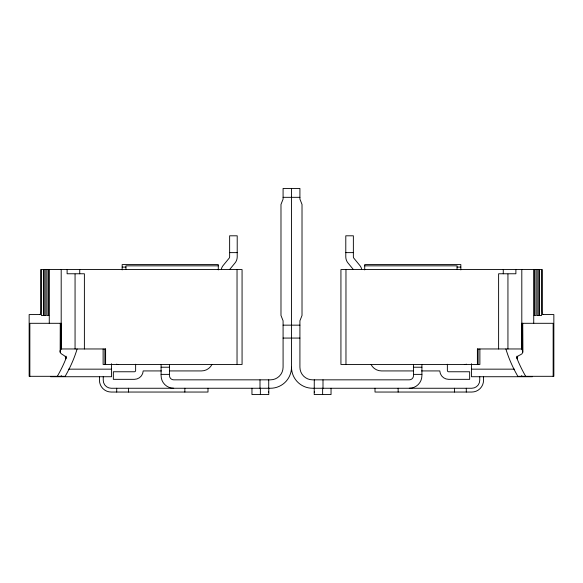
<?xml version="1.0" encoding="UTF-8"?>
<svg xmlns="http://www.w3.org/2000/svg" width="583" height="583" viewBox="0 0 583 583"><rect width="100%" height="100%" fill="white"/><g stroke="black" fill="none" stroke-linecap="round" stroke-linejoin="round"><path stroke-width="0.87" d="M522.74 352.358L522.652 323.303L522.74 352.358C522.23 355.441 517.201 354.668 516.983 358.006A12.52 5.101 3.8 0 0 517.157 358.858A577.243 235.189 3.8 0 0 525.691 376.312M57.309 376.312A577.243 235.189 -3.8 0 0 65.843 358.858A12.52 5.101 -3.8 0 0 66.017 358.006C65.107 354.107 57.374 354.595 60.945 348.962L105.603 348.962L105.603 364.484M229.607 269.565L235.015 262.977A9.678 9.678 0 0 0 237.208 256.833L237.208 235.802L229.636 235.802L229.636 256.833A2.106 2.106 0 0 1 229.163 258.167L223.209 265.425A9.678 9.678 0 0 0 221.38 268.931M283.083 197.324L299.917 197.324M229.636 252.628L237.208 252.628M345.792 252.628L353.364 252.628M218.282 265.841L125.935 265.841L125.935 269.565M364.718 265.841L457.065 265.841L457.065 269.565M122.16 267.101L125.935 267.101M457.065 267.101L460.84 267.101M40.11 314.572L29.15 314.572L29.15 376.312L65.165 376.312A586.389 238.921 -3.8 0 0 70.565 365.971A587.475 239.358 -3.8 0 0 77.116 348.962M542.89 314.572L553.85 314.572L553.85 376.312L517.835 376.312A586.389 238.921 3.8 0 1 512.435 365.971A587.475 239.358 3.8 0 1 505.884 348.962M44.017 315.461L41.408 315.461L41.408 269.565M46.013 315.461L44.235 315.461L44.235 269.565M48.841 315.461L47.055 315.461L47.055 269.565M534.159 315.461L535.945 315.461L535.945 269.565M536.987 315.461L538.765 315.461L538.765 269.565M538.984 315.461L541.592 315.461L541.592 269.565M283.083 325.154L299.917 325.154M283.083 338.067L299.917 338.067M161.09 367.224L169.5 367.224M413.5 367.224L421.91 367.224M68.575 369.156L111.535 369.156M471.465 369.156L514.425 369.156M161.411 370.926L143.199 370.926A8.832 8.832 0 0 1 134.374 379.336L113.342 379.336L113.342 371.765L134.374 371.765A1.261 1.261 0 0 0 135.635 370.504L135.635 364.244M169.609 370.926L201.478 370.926A11.777 11.777 0 0 0 211.972 364.492M413.391 370.926L381.522 370.926A11.777 11.777 0 0 1 371.028 364.492M421.589 370.926L439.801 370.926A8.832 8.832 0 0 0 448.626 379.336L469.658 379.336L469.658 371.765L448.626 371.765A1.261 1.261 0 0 1 447.365 370.504L447.365 364.244M161.09 374.373L169.5 374.373M413.5 374.373L421.91 374.373M50.532 376.727L111.535 376.727L111.535 363.705M532.468 376.727L471.465 376.727L471.465 363.705M268.369 392.046L268.785 392.046M314.215 392.046L314.631 392.046M353.393 269.565L347.985 262.977A9.678 9.678 0 0 1 345.792 256.833L345.792 235.802L353.364 235.802L353.364 256.833A2.106 2.106 0 0 0 353.837 258.167L359.791 265.425A9.678 9.678 0 0 1 361.62 268.931M522.652 351.811L522.055 348.962L477.397 348.962L477.397 364.484M553.15 376.312L553.15 323.303L521.676 323.303L521.676 348.962M539.515 269.565L539.515 315.461M537.183 269.565L537.183 315.461M534.356 269.565L534.356 315.461M533.729 269.565L533.729 323.303M521.807 269.565L521.807 348.962M517.157 356.191L517.157 358.858M516.983 356.228L516.983 358.006M515.889 269.565L515.889 273.77L498.611 273.77L498.611 348.962M507.939 274.076L507.939 348.962M503.267 269.565L503.267 273.77M483.54 376.662L483.54 380.262A11.777 11.777 0 0 1 471.764 392.046L375.007 392.046L375.007 388.256M479.882 349.028L479.882 364.484L340.931 364.484L340.931 269.565L542.358 269.565L542.35 310.36A4.227 0.612 -90 0 0 542.97 314.558M479.751 376.662L479.751 380.262A7.994 7.994 0 0 1 471.764 388.256L312.532 388.256A21.032 21.032 0 0 1 291.5 367.224L291.5 188.433M477.892 349.159L477.892 364.484M477.776 348.962L477.776 364.484M466.291 388.256L466.291 392.046M460.84 269.914L460.84 264.58L364.718 264.58L364.718 269.914M454.514 388.256L454.514 392.046M421.91 364.484L421.91 375.634A12.622 12.622 0 0 1 409.288 388.256M413.5 364.484L413.5 375.634A4.205 4.205 0 0 1 409.288 379.839L312.532 379.839A12.622 12.622 0 0 1 299.917 367.224L299.917 320.781L302.016 315.476L302.016 204.422L299.917 199.116L299.917 188.433L283.083 188.433L283.083 199.116L280.984 204.422L280.984 315.476L283.083 320.781L283.083 367.224A12.622 12.622 0 0 1 270.468 379.839L173.712 379.839A4.205 4.205 0 0 1 169.5 375.634L169.5 364.484M398.145 388.256L398.145 392.046M345.967 269.565L345.967 364.484M331.042 388.256L331.042 394.567L314.215 394.567L314.281 379.839M322.997 379.839L322.997 388.256M322.632 388.256L322.632 394.567M268.785 388.256L268.785 394.567L251.958 394.567L251.958 388.256M268.719 379.839L268.719 388.256M260.368 388.256L260.368 394.567M260.003 379.839L260.003 388.256M237.033 269.565L237.033 364.484M218.282 269.914L218.282 264.58L122.16 264.58L122.16 269.914M207.993 388.256L207.993 392.046L111.236 392.046A11.777 11.777 0 0 1 99.46 380.262L99.46 376.662M184.855 388.256L184.855 392.046M161.09 364.484L161.09 375.634A12.622 12.622 0 0 0 173.712 388.256M128.486 388.256L128.486 392.046M116.709 388.256L116.709 392.046M105.224 348.962L105.224 364.484M105.108 349.159L105.108 364.484M103.249 376.662L103.249 380.262A7.994 7.994 0 0 0 111.236 388.256L270.468 388.256A21.032 21.032 0 0 0 291.5 367.224M103.118 349.028L103.118 364.484L242.069 364.484L242.069 269.565L40.642 269.565L40.65 310.36A4.227 0.612 90 0 1 40.03 314.558M84.389 348.962L84.389 273.77L67.111 273.77L67.111 269.565M79.733 269.565L79.733 273.77M75.061 274.076L75.061 348.962M66.017 356.228L66.017 358.006M65.843 356.191L65.843 358.858M61.324 348.962L61.324 323.303L29.85 323.303L29.85 376.312M61.193 269.565L61.193 348.962M60.348 351.811L60.348 323.303L60.26 352.358M49.271 269.565L49.271 323.303M48.644 269.565L48.644 315.461M45.817 269.565L45.817 315.461M43.485 269.565L43.485 315.461M61.346 375.605A7.936 2.055 90 0 1 60.821 376.458M118.684 364.528A7.149 7.149 0 0 1 116.476 364.178M522.179 376.458A7.936 2.055 -90 0 1 521.654 375.605M466.524 364.178A7.149 7.149 0 0 1 464.316 364.528"/></g></svg>
